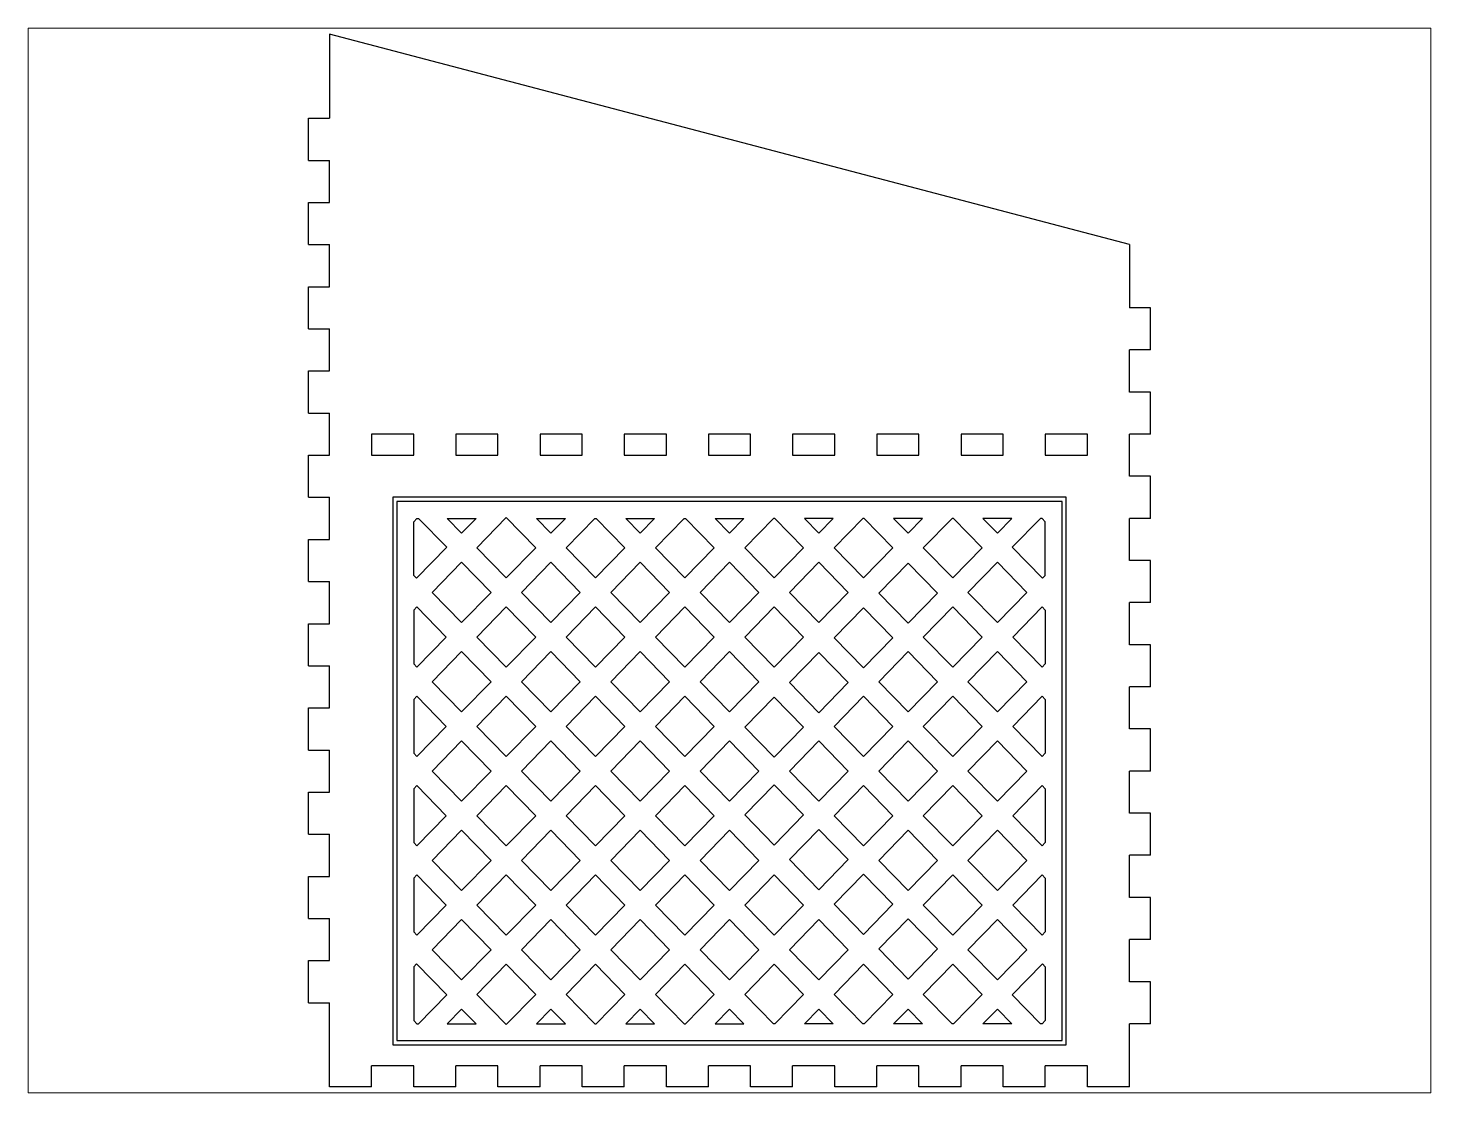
# Paper-space layout 'Layout1' of a CAD drawing. Header units: millimetres. Extents: x 26 to 231, y 20 to 176.
# The model-space entities are those that its viewports show. They can reach past a viewport. Long polylines and large blocks are cut down to what shows.
import ezdxf

# ---------------------------------------------------------------- set-up
doc = ezdxf.new("R2010")
doc.units = ezdxf.units.MM
doc.layers.add('Gravar', color=250, linetype='Continuous', lineweight=5)
doc.layers.add('Tallar', color=1, linetype='Continuous', lineweight=5)

msp = doc.modelspace()

# ---------------------------------------------------------------- linework, layer by layer
at = {"layer": 'Gravar', "linetype": 'Continuous', "lineweight": 25}
for p, q in [((39.2, 150.88), (39.2, 20.88)), ((199.2, 150.88), (39.2, 150.88)), ((199.2, 20.88), (199.2, 150.88)), ((40.2, 149.88), (40.2, 21.88)), ((198.2, 149.88), (40.2, 149.88)), ((198.2, 21.88), (198.2, 149.88)), ((39.2, 20.88), (199.2, 20.88)), ((40.2, 21.88), (198.2, 21.88))]:
    msp.add_line(p, q, dxfattribs=at)
at = {"layer": 'Tallar', "linetype": 'Continuous', "lineweight": 25}
for p, q in [((24.2, 260.88), (24.2, 240.88)), ((214.2, 210.88), (24.2, 260.88)), ((19.2, 240.88), (24.2, 240.88)), ((19.2, 230.88), (19.2, 240.88)), ((19.2, 230.88), (24.2, 230.88)), ((24.2, 220.88), (24.2, 230.88)), ((19.2, 220.88), (24.2, 220.88)), ((19.2, 210.88), (19.2, 220.88)), ((19.2, 210.88), (24.2, 210.88)), ((24.2, 200.88), (24.2, 210.88)), ((214.2, 210.88), (214.2, 195.88)), ((19.2, 200.88), (24.2, 200.88)), ((19.2, 190.88), (19.2, 200.88)), ((219.2, 195.88), (214.2, 195.88)), ((219.2, 185.88), (219.2, 195.88)), ((19.2, 190.88), (24.2, 190.88)), ((24.2, 180.88), (24.2, 190.88)), ((214.2, 175.88), (214.2, 185.88)), ((219.2, 185.88), (214.2, 185.88)), ((19.2, 180.88), (24.2, 180.88)), ((19.2, 170.88), (19.2, 180.88)), ((219.2, 175.88), (214.2, 175.88)), ((219.2, 165.88), (219.2, 175.88)), ((19.2, 170.88), (24.2, 170.88)), ((24.2, 160.88), (24.2, 170.88)), ((34.2, 165.88), (34.2, 160.88)), ((44.2, 165.88), (34.2, 165.88)), ((44.2, 160.88), (44.2, 165.88)), ((54.2, 165.88), (54.2, 160.88)), ((64.2, 165.88), (54.2, 165.88)), ((64.2, 160.88), (64.2, 165.88)), ((74.2, 165.88), (74.2, 160.88)), ((84.2, 165.88), (74.2, 165.88)), ((84.2, 160.88), (84.2, 165.88)), ((94.2, 165.88), (94.2, 160.88)), ((104.2, 165.88), (94.2, 165.88)), ((104.2, 160.88), (104.2, 165.88)), ((114.2, 165.88), (114.2, 160.88)), ((124.2, 165.88), (114.2, 165.88)), ((124.2, 160.88), (124.2, 165.88)), ((134.2, 165.88), (134.2, 160.88)), ((144.2, 165.88), (134.2, 165.88)), ((144.2, 160.88), (144.2, 165.88)), ((154.2, 165.88), (154.2, 160.88)), ((164.2, 165.88), (154.2, 165.88)), ((164.2, 160.88), (164.2, 165.88)), ((174.2, 165.88), (174.2, 160.88)), ((184.2, 165.88), (174.2, 165.88)), ((184.2, 160.88), (184.2, 165.88)), ((194.2, 165.88), (194.2, 160.88)), ((204.2, 165.88), (194.2, 165.88)), ((204.2, 160.88), (204.2, 165.88)), ((214.2, 155.88), (214.2, 165.88)), ((219.2, 165.88), (214.2, 165.88)), ((19.2, 160.88), (24.2, 160.88)), ((19.2, 150.88), (19.2, 160.88)), ((34.2, 160.88), (44.2, 160.88)), ((54.2, 160.88), (64.2, 160.88)), ((74.2, 160.88), (84.2, 160.88)), ((94.2, 160.88), (104.2, 160.88)), ((114.2, 160.88), (124.2, 160.88)), ((134.2, 160.88), (144.2, 160.88)), ((154.2, 160.88), (164.2, 160.88)), ((174.2, 160.88), (184.2, 160.88)), ((194.2, 160.88), (204.2, 160.88)), ((219.2, 155.88), (214.2, 155.88)), ((219.2, 145.88), (219.2, 155.88)), ((19.2, 150.88), (24.2, 150.88)), ((24.2, 140.88), (24.2, 150.88)), ((44.2, 145.1), (44.96, 145.88)), ((44.2, 132.34), (44.2, 145.1)), ((44.96, 145.88), (45.32, 145.88)), ((52.04, 139.01), (45.32, 145.88)), ((52.13, 145.88), (58.99, 145.88)), ((55.56, 142.37), (52.13, 145.88)), ((58.99, 145.88), (55.56, 142.37)), ((59.18, 138.91), (66.17, 146.06)), ((73.16, 138.91), (66.17, 146.06)), ((73.34, 145.88), (80.21, 145.88)), ((76.77, 142.37), (73.34, 145.88)), ((80.21, 145.88), (76.77, 142.37)), ((80.39, 138.91), (87.2, 145.88)), ((87.2, 145.88), (87.56, 145.88)), ((94.37, 138.91), (87.56, 145.88)), ((94.55, 145.88), (101.42, 145.88)), ((97.99, 142.37), (94.55, 145.88)), ((101.42, 145.88), (97.99, 142.37)), ((101.6, 138.91), (108.41, 145.88)), ((108.41, 145.88), (108.77, 145.88)), ((115.58, 138.91), (108.77, 145.88)), ((115.77, 145.88), (122.63, 145.88)), ((119.2, 142.37), (115.77, 145.88)), ((119.2, 142.37), (122.63, 145.88)), ((122.82, 138.91), (129.63, 145.88)), ((129.99, 145.88), (129.63, 145.88)), ((136.8, 138.91), (129.99, 145.88)), ((136.98, 145.88), (140.41, 142.37)), ((143.85, 145.88), (136.98, 145.88)), ((140.41, 142.37), (143.85, 145.88)), ((144.03, 138.91), (150.84, 145.88)), ((151.2, 145.88), (150.84, 145.88)), ((158.01, 138.91), (151.2, 145.88)), ((158.19, 145.88), (161.63, 142.37)), ((165.06, 145.88), (158.19, 145.88)), ((161.63, 142.37), (165.06, 145.88)), ((165.24, 138.91), (172.05, 145.88)), ((172.41, 145.88), (172.05, 145.88)), ((179.22, 138.91), (172.41, 145.88)), ((179.41, 145.88), (182.84, 142.37)), ((186.27, 145.88), (179.41, 145.88)), ((182.84, 142.37), (186.27, 145.88)), ((186.36, 139.01), (193.08, 145.88)), ((193.44, 145.88), (193.08, 145.88)), ((194.2, 145.1), (193.44, 145.88)), ((194.2, 132.34), (194.2, 145.1)), ((214.2, 135.88), (214.2, 145.88)), ((219.2, 145.88), (214.2, 145.88)), ((19.2, 140.88), (24.2, 140.88)), ((19.2, 130.88), (19.2, 140.88)), ((52.04, 139.01), (44.86, 131.67)), ((66.17, 131.76), (59.18, 138.91)), ((73.16, 138.91), (66.17, 131.76)), ((87.38, 131.76), (80.39, 138.91)), ((94.37, 138.91), (87.38, 131.76)), ((108.59, 131.76), (101.6, 138.91)), ((115.58, 138.91), (108.59, 131.76)), ((122.82, 138.91), (129.81, 131.76)), ((129.81, 131.76), (136.8, 138.91)), ((144.03, 138.91), (151.02, 131.76)), ((151.02, 131.76), (158.01, 138.91)), ((165.24, 138.91), (172.23, 131.76)), ((172.23, 131.76), (179.22, 138.91)), ((186.36, 139.01), (193.54, 131.67)), ((48.57, 128.31), (55.56, 135.46)), ((62.55, 128.31), (55.56, 135.46)), ((69.78, 128.31), (76.77, 135.46)), ((83.76, 128.31), (76.77, 135.46)), ((91, 128.31), (97.99, 135.46)), ((104.98, 128.31), (97.99, 135.46)), ((112.21, 128.31), (119.2, 135.46)), ((126.19, 128.31), (119.2, 135.46)), ((133.42, 128.31), (140.41, 135.46)), ((147.4, 128.31), (140.41, 135.46)), ((154.64, 128.12), (161.63, 135.27)), ((168.62, 128.12), (161.63, 135.27)), ((175.85, 128.31), (182.84, 135.46)), ((189.83, 128.31), (182.84, 135.46)), ((219.2, 135.88), (214.2, 135.88)), ((219.2, 125.88), (219.2, 135.88)), ((19.2, 130.88), (24.2, 130.88)), ((24.2, 120.88), (24.2, 130.88)), ((44.86, 131.67), (44.2, 132.34)), ((193.54, 131.67), (194.2, 132.34)), ((55.56, 121.16), (48.57, 128.31)), ((62.55, 128.31), (55.56, 121.16)), ((76.77, 121.16), (69.78, 128.31)), ((83.76, 128.31), (76.77, 121.16)), ((97.99, 121.16), (91, 128.31)), ((104.98, 128.31), (97.99, 121.16)), ((119.2, 121.16), (112.21, 128.31)), ((119.2, 121.16), (126.19, 128.31)), ((133.42, 128.31), (140.41, 121.16)), ((140.41, 121.16), (147.4, 128.31)), ((154.64, 128.12), (161.63, 120.97)), ((161.63, 120.97), (168.62, 128.12)), ((175.85, 128.31), (182.84, 121.16)), ((182.84, 121.16), (189.83, 128.31)), ((44.2, 124.08), (44.95, 124.85)), ((44.2, 124.08), (44.2, 111.32)), ((51.94, 117.7), (44.95, 124.85)), ((59.18, 117.7), (66.17, 124.85)), ((73.16, 117.7), (66.17, 124.85)), ((80.39, 117.7), (87.38, 124.85)), ((94.37, 117.7), (87.38, 124.85)), ((101.6, 117.7), (108.59, 124.85)), ((115.58, 117.7), (108.59, 124.85)), ((122.82, 117.7), (129.81, 124.85)), ((136.8, 117.7), (129.81, 124.85)), ((144.03, 117.51), (151.02, 124.66)), ((158.01, 117.51), (151.02, 124.66)), ((165.24, 117.7), (172.23, 124.85)), ((179.22, 117.7), (172.23, 124.85)), ((186.46, 117.7), (193.45, 124.85)), ((194.2, 124.08), (193.45, 124.85)), ((194.2, 124.08), (194.2, 111.32)), ((214.2, 115.88), (214.2, 125.88)), ((219.2, 125.88), (214.2, 125.88)), ((19.2, 120.88), (24.2, 120.88)), ((19.2, 110.88), (19.2, 120.88)), ((51.94, 117.7), (44.95, 110.55)), ((66.17, 110.55), (59.18, 117.7)), ((73.16, 117.7), (66.17, 110.55)), ((87.38, 110.55), (80.39, 117.7)), ((94.37, 117.7), (87.38, 110.55)), ((108.59, 110.55), (101.6, 117.7)), ((115.58, 117.7), (108.59, 110.55)), ((122.82, 117.7), (129.81, 110.55)), ((129.81, 110.55), (136.8, 117.7)), ((144.03, 117.51), (151.02, 110.36)), ((151.02, 110.36), (158.01, 117.51)), ((165.24, 117.7), (172.23, 110.55)), ((172.23, 110.55), (179.22, 117.7)), ((186.46, 117.7), (193.45, 110.55)), ((48.57, 107.09), (55.56, 114.25)), ((62.55, 107.09), (55.56, 114.25)), ((69.78, 107.09), (76.77, 114.25)), ((83.76, 107.09), (76.77, 114.25)), ((91, 107.09), (97.99, 114.25)), ((104.98, 107.09), (97.99, 114.25)), ((112.21, 107.09), (119.2, 114.25)), ((126.19, 107.09), (119.2, 114.25)), ((133.42, 106.9), (140.41, 114.05)), ((147.4, 106.9), (140.41, 114.05)), ((154.64, 107.09), (161.63, 114.25)), ((168.62, 107.09), (161.63, 114.25)), ((175.85, 107.09), (182.84, 114.25)), ((189.83, 107.09), (182.84, 114.25)), ((219.2, 115.88), (214.2, 115.88)), ((219.2, 105.88), (219.2, 115.88)), ((19.2, 110.88), (24.2, 110.88)), ((24.2, 100.88), (24.2, 110.88)), ((44.95, 110.55), (44.2, 111.32)), ((193.45, 110.55), (194.2, 111.32)), ((55.56, 99.94), (48.57, 107.09)), ((62.55, 107.09), (55.56, 99.94)), ((76.77, 99.94), (69.78, 107.09)), ((83.76, 107.09), (76.77, 99.94)), ((97.99, 99.94), (91, 107.09)), ((104.98, 107.09), (97.99, 99.94)), ((119.2, 99.94), (112.21, 107.09)), ((119.2, 99.94), (126.19, 107.09)), ((133.42, 106.9), (140.41, 99.75)), ((140.41, 99.75), (147.4, 106.9)), ((154.64, 107.09), (161.63, 99.94)), ((161.63, 99.94), (168.62, 107.09)), ((175.85, 107.09), (182.84, 99.94)), ((182.84, 99.94), (189.83, 107.09)), ((44.2, 102.87), (44.95, 103.64)), ((51.94, 96.49), (44.95, 103.64)), ((59.18, 96.49), (66.17, 103.64)), ((73.16, 96.49), (66.17, 103.64)), ((80.39, 96.49), (87.38, 103.64)), ((94.37, 96.49), (87.38, 103.64)), ((101.6, 96.49), (108.59, 103.64)), ((115.58, 96.49), (108.59, 103.64)), ((122.82, 96.3), (129.81, 103.45)), ((136.8, 96.3), (129.81, 103.45)), ((144.03, 96.49), (151.02, 103.64)), ((158.01, 96.49), (151.02, 103.64)), ((165.24, 96.49), (172.23, 103.64)), ((179.22, 96.49), (172.23, 103.64)), ((186.46, 96.49), (193.45, 103.64)), ((194.2, 102.87), (193.45, 103.64)), ((214.2, 95.88), (214.2, 105.88)), ((219.2, 105.88), (214.2, 105.88)), ((19.2, 100.88), (24.2, 100.88)), ((19.2, 90.88), (19.2, 100.88)), ((44.2, 102.87), (44.2, 90.11)), ((194.2, 102.87), (194.2, 90.11)), ((51.94, 96.49), (44.95, 89.34)), ((66.17, 89.34), (59.18, 96.49)), ((73.16, 96.49), (66.17, 89.34)), ((87.38, 89.34), (80.39, 96.49)), ((94.37, 96.49), (87.38, 89.34)), ((108.59, 89.34), (101.6, 96.49)), ((115.58, 96.49), (108.59, 89.34)), ((122.82, 96.3), (129.81, 89.15)), ((129.81, 89.15), (136.8, 96.3)), ((144.03, 96.49), (151.02, 89.34)), ((151.02, 89.34), (158.01, 96.49)), ((165.24, 96.49), (172.23, 89.34)), ((172.23, 89.34), (179.22, 96.49)), ((186.46, 96.49), (193.45, 89.34)), ((219.2, 95.88), (214.2, 95.88)), ((219.2, 85.88), (219.2, 95.88)), ((19.2, 90.88), (24.2, 90.88)), ((24.2, 80.88), (24.2, 90.88)), ((44.95, 89.34), (44.2, 90.11)), ((48.57, 85.88), (55.56, 93.03)), ((62.55, 85.88), (55.56, 93.03)), ((69.78, 85.88), (76.77, 93.03)), ((83.76, 85.88), (76.77, 93.03)), ((91, 85.88), (97.99, 93.03)), ((104.98, 85.88), (97.99, 93.03)), ((112.21, 85.88), (119.2, 93.03)), ((126.19, 85.88), (119.2, 93.03)), ((133.42, 85.88), (140.41, 93.03)), ((147.4, 85.88), (140.41, 93.03)), ((154.64, 85.88), (161.63, 93.03)), ((168.62, 85.88), (161.63, 93.03)), ((175.85, 85.88), (182.84, 93.03)), ((189.83, 85.88), (182.84, 93.03)), ((193.45, 89.34), (194.2, 90.11)), ((48.57, 85.88), (55.56, 78.73)), ((62.55, 85.88), (55.56, 78.73)), ((69.78, 85.88), (76.77, 78.73)), ((83.76, 85.88), (76.77, 78.73)), ((91, 85.88), (97.99, 78.73)), ((104.98, 85.88), (97.99, 78.73)), ((119.2, 78.73), (112.21, 85.88)), ((126.19, 85.88), (119.2, 78.73)), ((133.42, 85.88), (140.41, 78.73)), ((147.4, 85.88), (140.41, 78.73)), ((154.64, 85.88), (161.63, 78.73)), ((168.62, 85.88), (161.63, 78.73)), ((175.85, 85.88), (182.84, 78.73)), ((189.83, 85.88), (182.84, 78.73)), ((214.2, 75.88), (214.2, 85.88)), ((219.2, 85.88), (214.2, 85.88)), ((19.2, 80.88), (24.2, 80.88)), ((19.2, 70.88), (19.2, 80.88)), ((44.2, 81.65), (44.95, 82.43)), ((44.2, 81.65), (44.2, 68.89)), ((51.94, 75.27), (44.95, 82.43)), ((59.18, 75.27), (66.17, 82.43)), ((73.16, 75.27), (66.17, 82.43)), ((80.39, 75.27), (87.38, 82.43)), ((94.37, 75.27), (87.38, 82.43)), ((101.6, 75.27), (108.59, 82.43)), ((115.58, 75.27), (108.59, 82.43)), ((122.82, 75.47), (129.81, 82.62)), ((129.81, 82.62), (136.8, 75.47)), ((144.03, 75.27), (151.02, 82.43)), ((158.01, 75.27), (151.02, 82.43)), ((165.24, 75.27), (172.23, 82.43)), ((179.22, 75.27), (172.23, 82.43)), ((186.46, 75.27), (193.45, 82.43)), ((194.2, 81.65), (193.45, 82.43)), ((194.2, 81.65), (194.2, 68.89)), ((51.94, 75.27), (44.95, 68.12)), ((66.17, 68.12), (59.18, 75.27)), ((73.16, 75.27), (66.17, 68.12)), ((87.38, 68.12), (80.39, 75.27)), ((94.37, 75.27), (87.38, 68.12)), ((108.59, 68.12), (101.6, 75.27)), ((115.58, 75.27), (108.59, 68.12)), ((122.82, 75.47), (129.81, 68.31)), ((136.8, 75.47), (129.81, 68.31)), ((144.03, 75.27), (151.02, 68.12)), ((151.02, 68.12), (158.01, 75.27)), ((165.24, 75.27), (172.23, 68.12)), ((172.23, 68.12), (179.22, 75.27)), ((186.46, 75.27), (193.45, 68.12)), ((219.2, 75.88), (214.2, 75.88)), ((219.2, 65.88), (219.2, 75.88)), ((19.2, 70.88), (24.2, 70.88)), ((24.2, 60.88), (24.2, 70.88)), ((48.57, 64.67), (55.56, 71.82)), ((62.55, 64.67), (55.56, 71.82)), ((69.78, 64.67), (76.77, 71.82)), ((83.76, 64.67), (76.77, 71.82)), ((91, 64.67), (97.99, 71.82)), ((104.98, 64.67), (97.99, 71.82)), ((119.2, 71.82), (112.21, 64.67)), ((119.2, 71.82), (126.19, 64.67)), ((133.42, 64.86), (140.41, 72.01)), ((140.41, 72.01), (147.4, 64.86)), ((154.64, 64.67), (161.63, 71.82)), ((168.62, 64.67), (161.63, 71.82)), ((175.85, 64.67), (182.84, 71.82)), ((189.83, 64.67), (182.84, 71.82)), ((44.95, 68.12), (44.2, 68.89)), ((193.45, 68.12), (194.2, 68.89)), ((55.56, 57.52), (48.57, 64.67)), ((62.55, 64.67), (55.56, 57.52)), ((76.77, 57.52), (69.78, 64.67)), ((83.76, 64.67), (76.77, 57.52)), ((97.99, 57.52), (91, 64.67)), ((104.98, 64.67), (97.99, 57.52)), ((112.21, 64.67), (119.2, 57.52)), ((126.19, 64.67), (119.2, 57.52)), ((133.42, 64.86), (140.41, 57.71)), ((147.4, 64.86), (140.41, 57.71)), ((154.64, 64.67), (161.63, 57.52)), ((161.63, 57.52), (168.62, 64.67)), ((175.85, 64.67), (182.84, 57.52)), ((182.84, 57.52), (189.83, 64.67)), ((214.2, 55.88), (214.2, 65.88)), ((219.2, 65.88), (214.2, 65.88)), ((19.2, 60.88), (24.2, 60.88)), ((19.2, 50.88), (19.2, 60.88)), ((44.2, 60.44), (44.95, 61.21)), ((44.2, 60.44), (44.2, 47.68)), ((51.94, 54.06), (44.95, 61.21)), ((59.18, 54.06), (66.17, 61.21)), ((73.16, 54.06), (66.17, 61.21)), ((80.39, 54.06), (87.38, 61.21)), ((94.37, 54.06), (87.38, 61.21)), ((108.59, 61.21), (101.6, 54.06)), ((115.58, 54.06), (108.59, 61.21)), ((122.82, 54.06), (129.81, 61.21)), ((129.81, 61.21), (136.8, 54.06)), ((144.03, 54.25), (151.02, 61.4)), ((151.02, 61.4), (158.01, 54.25)), ((165.24, 54.06), (172.23, 61.21)), ((179.22, 54.06), (172.23, 61.21)), ((186.46, 54.06), (193.45, 61.21)), ((194.2, 60.44), (193.45, 61.21)), ((194.2, 60.44), (194.2, 47.68)), ((51.94, 54.06), (44.95, 46.91)), ((66.17, 46.91), (59.18, 54.06)), ((73.16, 54.06), (66.17, 46.91)), ((87.38, 46.91), (80.39, 54.06)), ((94.37, 54.06), (87.38, 46.91)), ((101.6, 54.06), (108.59, 46.91)), ((115.58, 54.06), (108.59, 46.91)), ((122.82, 54.06), (129.81, 46.91)), ((136.8, 54.06), (129.81, 46.91)), ((144.03, 54.25), (151.02, 47.1)), ((158.01, 54.25), (151.02, 47.1)), ((165.24, 54.06), (172.23, 46.91)), ((172.23, 46.91), (179.22, 54.06)), ((186.46, 54.06), (193.45, 46.91)), ((219.2, 55.88), (214.2, 55.88)), ((219.2, 45.88), (219.2, 55.88)), ((19.2, 50.88), (24.2, 50.88)), ((24.2, 40.88), (24.2, 50.88)), ((48.57, 43.45), (55.56, 50.61)), ((62.55, 43.45), (55.56, 50.61)), ((69.78, 43.45), (76.77, 50.61)), ((83.76, 43.45), (76.77, 50.61)), ((97.99, 50.61), (91, 43.45)), ((104.98, 43.45), (97.99, 50.61)), ((119.2, 50.61), (112.21, 43.45)), ((119.2, 50.61), (126.19, 43.45)), ((133.42, 43.45), (140.41, 50.61)), ((140.41, 50.61), (147.4, 43.45)), ((154.64, 43.65), (161.63, 50.8)), ((161.63, 50.8), (168.62, 43.65)), ((175.85, 43.45), (182.84, 50.61)), ((189.83, 43.45), (182.84, 50.61)), ((44.95, 46.91), (44.2, 47.68)), ((193.45, 46.91), (194.2, 47.68)), ((55.56, 36.3), (48.57, 43.45)), ((62.55, 43.45), (55.56, 36.3)), ((76.77, 36.3), (69.78, 43.45)), ((83.76, 43.45), (76.77, 36.3)), ((91, 43.45), (97.99, 36.3)), ((104.98, 43.45), (97.99, 36.3)), ((112.21, 43.45), (119.2, 36.3)), ((126.19, 43.45), (119.2, 36.3)), ((133.42, 43.45), (140.41, 36.3)), ((147.4, 43.45), (140.41, 36.3)), ((154.64, 43.65), (161.63, 36.49)), ((168.62, 43.65), (161.63, 36.49)), ((175.85, 43.45), (182.84, 36.3)), ((182.84, 36.3), (189.83, 43.45)), ((214.2, 35.88), (214.2, 45.88)), ((219.2, 45.88), (214.2, 45.88)), ((19.2, 40.88), (24.2, 40.88)), ((19.2, 30.88), (19.2, 40.88)), ((44.86, 40.09), (44.2, 39.42)), ((52.04, 32.75), (44.86, 40.09)), ((59.18, 32.85), (66.17, 40)), ((73.16, 32.85), (66.17, 40)), ((87.38, 40), (80.39, 32.85)), ((94.37, 32.85), (87.38, 40)), ((108.59, 40), (101.6, 32.85)), ((115.58, 32.85), (108.59, 40)), ((122.82, 32.85), (129.81, 40)), ((129.81, 40), (136.8, 32.85)), ((144.03, 32.85), (151.02, 40)), ((151.02, 40), (158.01, 32.85)), ((165.24, 32.85), (172.23, 40)), ((172.23, 40), (179.22, 32.85)), ((186.36, 32.75), (193.54, 40.09)), ((193.54, 40.09), (194.2, 39.42)), ((44.2, 39.42), (44.2, 26.66)), ((194.2, 39.42), (194.2, 26.66)), ((219.2, 35.88), (214.2, 35.88)), ((219.2, 25.88), (219.2, 35.88)), ((19.2, 30.88), (24.2, 30.88)), ((24.2, 10.88), (24.2, 30.88)), ((52.04, 32.75), (45.32, 25.88)), ((66.17, 25.7), (59.18, 32.85)), ((73.16, 32.85), (66.17, 25.7)), ((80.39, 32.85), (87.2, 25.88)), ((94.37, 32.85), (87.56, 25.88)), ((101.6, 32.85), (108.41, 25.88)), ((115.58, 32.85), (108.77, 25.88)), ((122.82, 32.85), (129.63, 25.88)), ((136.8, 32.85), (129.99, 25.88)), ((144.03, 32.85), (150.84, 25.88)), ((158.01, 32.85), (151.2, 25.88)), ((165.24, 32.85), (172.05, 25.88)), ((179.22, 32.85), (172.41, 25.88)), ((186.36, 32.75), (193.08, 25.88)), ((44.2, 26.66), (44.96, 25.88)), ((55.56, 29.39), (52.13, 25.88)), ((58.99, 25.88), (55.56, 29.39)), ((76.77, 29.39), (73.34, 25.88)), ((80.21, 25.88), (76.77, 29.39)), ((97.99, 29.39), (94.55, 25.88)), ((101.42, 25.88), (97.99, 29.39)), ((119.2, 29.39), (115.77, 25.88)), ((119.2, 29.39), (122.63, 25.88)), ((136.98, 25.88), (140.41, 29.39)), ((140.41, 29.39), (143.85, 25.88)), ((158.19, 25.88), (161.63, 29.39)), ((161.63, 29.39), (165.06, 25.88)), ((179.41, 25.88), (182.84, 29.39)), ((182.84, 29.39), (186.27, 25.88)), ((194.2, 26.66), (193.44, 25.88)), ((44.96, 25.88), (45.32, 25.88)), ((52.13, 25.88), (58.99, 25.88)), ((73.34, 25.88), (80.21, 25.88)), ((87.2, 25.88), (87.56, 25.88)), ((94.55, 25.88), (101.42, 25.88)), ((108.41, 25.88), (108.77, 25.88)), ((115.77, 25.88), (122.63, 25.88)), ((129.99, 25.88), (129.63, 25.88)), ((143.85, 25.88), (136.98, 25.88)), ((151.2, 25.88), (150.84, 25.88)), ((165.06, 25.88), (158.19, 25.88)), ((172.41, 25.88), (172.05, 25.88)), ((186.27, 25.88), (179.41, 25.88)), ((193.44, 25.88), (193.08, 25.88)), ((214.2, 10.88), (214.2, 25.88)), ((219.2, 25.88), (214.2, 25.88)), ((34.2, 10.88), (34.2, 15.88)), ((44.2, 15.88), (34.2, 15.88)), ((44.2, 10.88), (44.2, 15.88)), ((54.2, 10.88), (54.2, 15.88)), ((64.2, 15.88), (54.2, 15.88)), ((64.2, 10.88), (64.2, 15.88)), ((74.2, 10.88), (74.2, 15.88)), ((84.2, 15.88), (74.2, 15.88)), ((84.2, 10.88), (84.2, 15.88)), ((94.2, 10.88), (94.2, 15.88)), ((104.2, 15.88), (94.2, 15.88)), ((104.2, 10.88), (104.2, 15.88)), ((114.2, 10.88), (114.2, 15.88)), ((124.2, 15.88), (114.2, 15.88)), ((124.2, 10.88), (124.2, 15.88)), ((134.2, 10.88), (134.2, 15.88)), ((144.2, 15.88), (134.2, 15.88)), ((144.2, 10.88), (144.2, 15.88)), ((154.2, 10.88), (154.2, 15.88)), ((164.2, 15.88), (154.2, 15.88)), ((164.2, 10.88), (164.2, 15.88)), ((174.2, 10.88), (174.2, 15.88)), ((184.2, 15.88), (174.2, 15.88)), ((184.2, 10.88), (184.2, 15.88)), ((194.2, 10.88), (194.2, 15.88)), ((204.2, 15.88), (194.2, 15.88)), ((204.2, 10.88), (204.2, 15.88)), ((34.2, 10.88), (24.2, 10.88)), ((54.2, 10.88), (44.2, 10.88)), ((74.2, 10.88), (64.2, 10.88)), ((94.2, 10.88), (84.2, 10.88)), ((114.2, 10.88), (104.2, 10.88)), ((134.2, 10.88), (124.2, 10.88)), ((154.2, 10.88), (144.2, 10.88)), ((174.2, 10.88), (164.2, 10.88)), ((194.2, 10.88), (184.2, 10.88)), ((214.2, 10.88), (204.2, 10.88))]:
    msp.add_line(p, q, dxfattribs=at)

psp = doc.layouts.get("Layout1")

# ---------------------------------------------------------------- viewports
at = {"layer": 'Gravar'}
psp.add_viewport(center=(128.5, 97.5), size=(205.6, 156), view_center_point=(119.2, 135.88), view_height=252.8355, dxfattribs=at)

doc.saveas('drawing.dxf')
